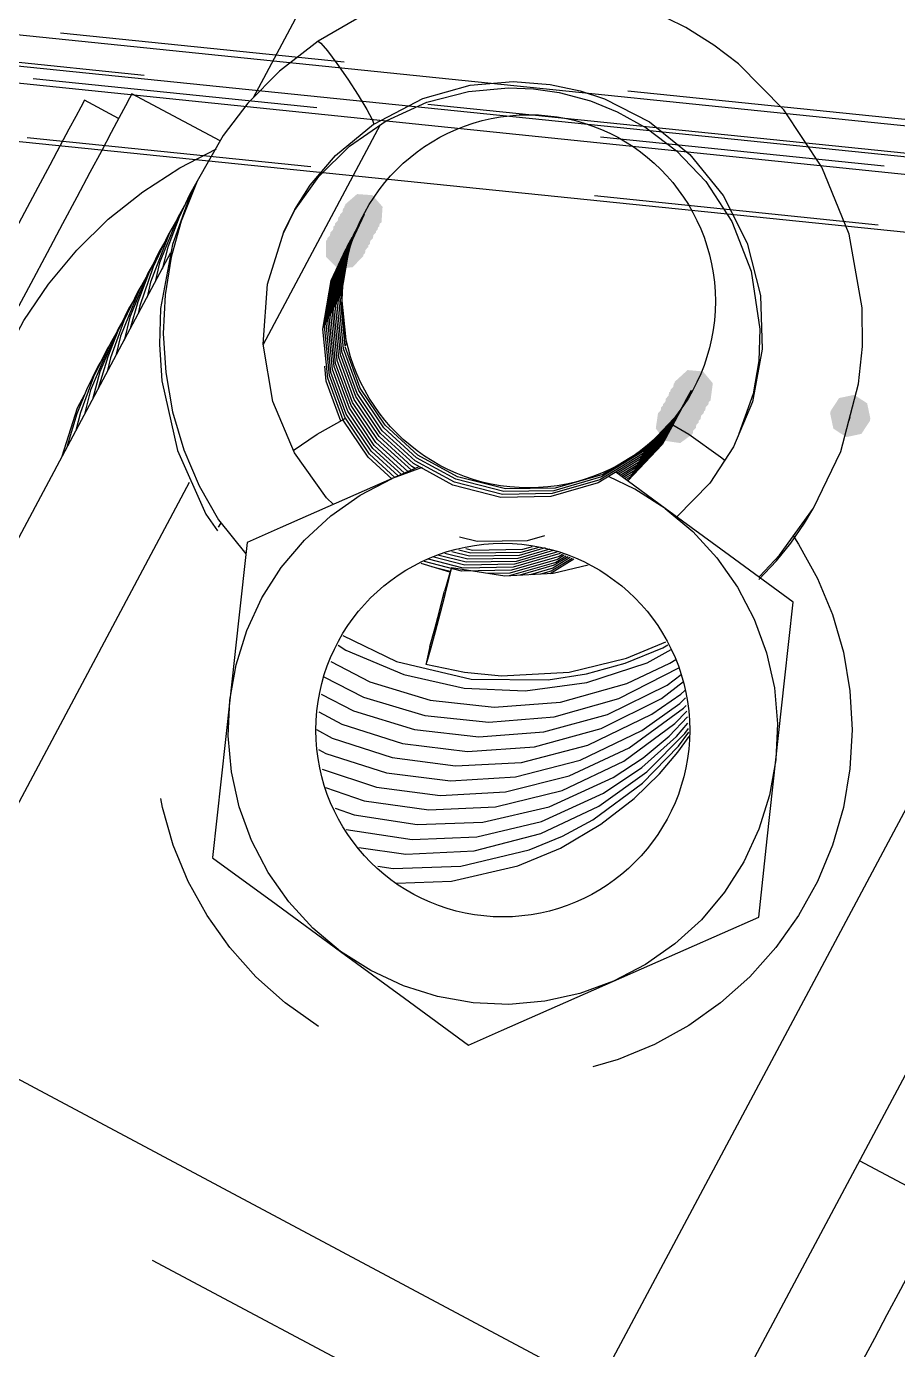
# Model space of a CAD drawing. Extents: x 3 to 592, y 5 to 207.
# Drawn here: x 132.55 to 136.43, y 28.87 to 34.76 of the extents above; entities that cross this region are included whole.
import ezdxf

# ---------------------------------------------------------------- set-up
doc = ezdxf.new("R2010")
doc.units = 0
doc.layers.get('0').update_dxf_attribs({"linetype": 'CONTINUOUS'})

msp = doc.modelspace()

# ---------------------------------------------------------------- hatches: boundary and pattern name
h = msp.add_hatch(color=7)
h.dxf.hatch_style = 2
h.paths.add_polyline_path([(133.967404, 33.971914), (134.019452, 34.016922), (134.088096, 34.012145), (134.133104, 33.960096), (134.128326, 33.891453), (134.075572, 33.845034), (134.006929, 33.849811), (133.961921, 33.90186)])
h = msp.add_hatch(color=7)
h.dxf.hatch_style = 2
h.paths.add_polyline_path([(133.967404, 33.971914), (134.019452, 34.016922), (134.088096, 34.012145), (134.133104, 33.960096), (134.128326, 33.891453), (134.075572, 33.845034), (134.006929, 33.849811), (133.961921, 33.90186)])
h = msp.add_hatch(color=7)
h.dxf.hatch_style = 2
h.paths.add_polyline_path([(133.935801, 33.912491), (133.991148, 33.953375), (134.059223, 33.943347), (134.100107, 33.888), (134.090079, 33.819925), (134.033673, 33.777278), (133.965598, 33.787306), (133.924715, 33.842653)])
h = msp.add_hatch(color=7)
h.dxf.hatch_style = 2
h.paths.add_polyline_path([(133.935801, 33.912491), (133.991148, 33.953375), (134.059223, 33.943347), (134.100107, 33.888), (134.090079, 33.819925), (134.033673, 33.777278), (133.965598, 33.787306), (133.924715, 33.842653)])
h = msp.add_hatch(color=7)
h.dxf.hatch_style = 2
h.paths.add_polyline_path([(133.936436, 33.912741), (133.984567, 33.961916), (134.05337, 33.962856), (134.102545, 33.914725), (134.103484, 33.845922), (134.054648, 33.794983), (133.985845, 33.794043), (133.93667, 33.842174)])
h = msp.add_hatch(color=7)
h.dxf.hatch_style = 2
h.paths.add_polyline_path([(133.936436, 33.912741), (133.984567, 33.961916), (134.05337, 33.962856), (134.102545, 33.914725), (134.103484, 33.845922), (134.054648, 33.794983), (133.985845, 33.794043), (133.93667, 33.842174)])
h = msp.add_hatch(color=7)
h.dxf.hatch_style = 2
h.paths.add_polyline_path([(133.943421, 33.925864), (133.991552, 33.975039), (134.060355, 33.975979), (134.10953, 33.927848), (134.110469, 33.859045), (134.061633, 33.808106), (133.99283, 33.807167), (133.943655, 33.855297)])
h = msp.add_hatch(color=7)
h.dxf.hatch_style = 2
h.paths.add_polyline_path([(133.943421, 33.925864), (133.991552, 33.975039), (134.060355, 33.975979), (134.10953, 33.927848), (134.110469, 33.859045), (134.061633, 33.808106), (133.99283, 33.807167), (133.943655, 33.855297)])
h = msp.add_hatch(color=7)
h.dxf.hatch_style = 2
h.paths.add_polyline_path([(133.956827, 33.951861), (134.012174, 33.992745), (134.080249, 33.982717), (134.121132, 33.92737), (134.111104, 33.859295), (134.054699, 33.816648), (133.986624, 33.826676), (133.945741, 33.882023)])
h = msp.add_hatch(color=7)
h.dxf.hatch_style = 2
h.paths.add_polyline_path([(133.956827, 33.951861), (134.012174, 33.992745), (134.080249, 33.982717), (134.121132, 33.92737), (134.111104, 33.859295), (134.054699, 33.816648), (133.986624, 33.826676), (133.945741, 33.882023)])
h = msp.add_hatch(color=7)
h.dxf.hatch_style = 2
h.paths.add_polyline_path([(133.963812, 33.964985), (134.019159, 34.005868), (134.087234, 33.99584), (134.128117, 33.940493), (134.118089, 33.872418), (134.061684, 33.829771), (133.993609, 33.839799), (133.952726, 33.895146)])
h = msp.add_hatch(color=7)
h.dxf.hatch_style = 2
h.paths.add_polyline_path([(133.963812, 33.964985), (134.019159, 34.005868), (134.087234, 33.99584), (134.128117, 33.940493), (134.118089, 33.872418), (134.061684, 33.829771), (133.993609, 33.839799), (133.952726, 33.895146)])
h = msp.add_hatch(color=7)
h.dxf.hatch_style = 2
h.paths.add_polyline_path([(133.901441, 33.84716), (133.949571, 33.896335), (134.018374, 33.897274), (134.067549, 33.849143), (134.068489, 33.78034), (134.019653, 33.729402), (133.950849, 33.728462), (133.901675, 33.776593)])
h = msp.add_hatch(color=7)
h.dxf.hatch_style = 2
h.paths.add_polyline_path([(133.901441, 33.84716), (133.949571, 33.896335), (134.018374, 33.897274), (134.067549, 33.849143), (134.068489, 33.78034), (134.019653, 33.729402), (133.950849, 33.728462), (133.901675, 33.776593)])
h = msp.add_hatch(color=7)
h.dxf.hatch_style = 2
h.paths.add_polyline_path([(133.914811, 33.873157), (133.970158, 33.91404), (134.038233, 33.904012), (134.079116, 33.848665), (134.069088, 33.78059), (134.012683, 33.737943), (133.944608, 33.747971), (133.903725, 33.803318)])
h = msp.add_hatch(color=7)
h.dxf.hatch_style = 2
h.paths.add_polyline_path([(133.914811, 33.873157), (133.970158, 33.91404), (134.038233, 33.904012), (134.079116, 33.848665), (134.069088, 33.78059), (134.012683, 33.737943), (133.944608, 33.747971), (133.903725, 33.803318)])
h = msp.add_hatch(color=7)
h.dxf.hatch_style = 2
h.paths.add_polyline_path([(133.921831, 33.88628), (133.977178, 33.927163), (134.045253, 33.917135), (134.086137, 33.861788), (134.076109, 33.793713), (134.019703, 33.751066), (133.951628, 33.761094), (133.910745, 33.816441)])
h = msp.add_hatch(color=7)
h.dxf.hatch_style = 2
h.paths.add_polyline_path([(133.921831, 33.88628), (133.977178, 33.927163), (134.045253, 33.917135), (134.086137, 33.861788), (134.076109, 33.793713), (134.019703, 33.751066), (133.951628, 33.761094), (133.910745, 33.816441)])
h = msp.add_hatch(color=7)
h.dxf.hatch_style = 2
h.paths.add_polyline_path([(133.922431, 33.886494), (133.970562, 33.935669), (134.039365, 33.936609), (134.08854, 33.888478), (134.089479, 33.819675), (134.040643, 33.768736), (133.97184, 33.767797), (133.922665, 33.815927)])
h = msp.add_hatch(color=7)
h.dxf.hatch_style = 2
h.paths.add_polyline_path([(133.922431, 33.886494), (133.970562, 33.935669), (134.039365, 33.936609), (134.08854, 33.888478), (134.089479, 33.819675), (134.040643, 33.768736), (133.97184, 33.767797), (133.922665, 33.815927)])
h = msp.add_hatch(color=7)
h.dxf.hatch_style = 2
h.paths.add_polyline_path([(133.88045, 33.80779), (133.928581, 33.856965), (133.997384, 33.857904), (134.046559, 33.809773), (134.047499, 33.74097), (133.998662, 33.690032), (133.929859, 33.689092), (133.880684, 33.737223)])
h = msp.add_hatch(color=7)
h.dxf.hatch_style = 2
h.paths.add_polyline_path([(133.88045, 33.80779), (133.928581, 33.856965), (133.997384, 33.857904), (134.046559, 33.809773), (134.047499, 33.74097), (133.998662, 33.690032), (133.929859, 33.689092), (133.880684, 33.737223)])
h = msp.add_hatch(color=7)
h.dxf.hatch_style = 2
h.paths.add_polyline_path([(133.887435, 33.820913), (133.935566, 33.870088), (134.004369, 33.871028), (134.053544, 33.822897), (134.054484, 33.754094), (134.005647, 33.703155), (133.936844, 33.702215), (133.887669, 33.750346)])
h = msp.add_hatch(color=7)
h.dxf.hatch_style = 2
h.paths.add_polyline_path([(133.887435, 33.820913), (133.935566, 33.870088), (134.004369, 33.871028), (134.053544, 33.822897), (134.054484, 33.754094), (134.005647, 33.703155), (133.936844, 33.702215), (133.887669, 33.750346)])
h = msp.add_hatch(color=7)
h.dxf.hatch_style = 2
h.paths.add_polyline_path([(133.900841, 33.84691), (133.956188, 33.887793), (134.024263, 33.877765), (134.065146, 33.822418), (134.055118, 33.754343), (133.998713, 33.711696), (133.930638, 33.721724), (133.889755, 33.777071)])
h = msp.add_hatch(color=7)
h.dxf.hatch_style = 2
h.paths.add_polyline_path([(133.900841, 33.84691), (133.956188, 33.887793), (134.024263, 33.877765), (134.065146, 33.822418), (134.055118, 33.754343), (133.998713, 33.711696), (133.930638, 33.721724), (133.889755, 33.777071)])
h = msp.add_hatch(color=7)
h.dxf.hatch_style = 2
h.paths.add_polyline_path([(135.570193, 33.05348), (135.514846, 33.012596), (135.446771, 33.022624), (135.405888, 33.077971), (135.415916, 33.146046), (135.472321, 33.188694), (135.540396, 33.178666), (135.581279, 33.123319)])
h = msp.add_hatch(color=7)
h.dxf.hatch_style = 2
h.paths.add_polyline_path([(135.570193, 33.05348), (135.514846, 33.012596), (135.446771, 33.022624), (135.405888, 33.077971), (135.415916, 33.146046), (135.472321, 33.188694), (135.540396, 33.178666), (135.581279, 33.123319)])
h = msp.add_hatch(color=7)
h.dxf.hatch_style = 2
h.paths.add_polyline_path([(135.583599, 33.079477), (135.535468, 33.030302), (135.466665, 33.029362), (135.41749, 33.077493), (135.416551, 33.146296), (135.465387, 33.197235), (135.53419, 33.198174), (135.583365, 33.150044)])
h = msp.add_hatch(color=7)
h.dxf.hatch_style = 2
h.paths.add_polyline_path([(135.583599, 33.079477), (135.535468, 33.030302), (135.466665, 33.029362), (135.41749, 33.077493), (135.416551, 33.146296), (135.465387, 33.197235), (135.53419, 33.198174), (135.583365, 33.150044)])
h = msp.add_hatch(color=7)
h.dxf.hatch_style = 2
h.paths.add_polyline_path([(135.584198, 33.079727), (135.528851, 33.038843), (135.460777, 33.048871), (135.419893, 33.104218), (135.429921, 33.172293), (135.486326, 33.21494), (135.554401, 33.204912), (135.595285, 33.149565)])
h = msp.add_hatch(color=7)
h.dxf.hatch_style = 2
h.paths.add_polyline_path([(135.584198, 33.079727), (135.528851, 33.038843), (135.460777, 33.048871), (135.419893, 33.104218), (135.429921, 33.172293), (135.486326, 33.21494), (135.554401, 33.204912), (135.595285, 33.149565)])
h = msp.add_hatch(color=7)
h.dxf.hatch_style = 2
h.paths.add_polyline_path([(135.593836, 33.097521), (135.541019, 33.053417), (135.472468, 33.059377), (135.428364, 33.112194), (135.434324, 33.180745), (135.491374, 33.232963), (135.559925, 33.227003), (135.604029, 33.174186)])
h = msp.add_hatch(color=7)
h.dxf.hatch_style = 2
h.paths.add_polyline_path([(135.593836, 33.097521), (135.541019, 33.053417), (135.472468, 33.059377), (135.428364, 33.112194), (135.434324, 33.180745), (135.491374, 33.232963), (135.559925, 33.227003), (135.604029, 33.174186)])
h = msp.add_hatch(color=7)
h.dxf.hatch_style = 2
h.paths.add_polyline_path([(135.548603, 33.013895), (135.500473, 32.96472), (135.431669, 32.963781), (135.382495, 33.011912), (135.381555, 33.080715), (135.430391, 33.131653), (135.499194, 33.132593), (135.548369, 33.084462)])
h = msp.add_hatch(color=7)
h.dxf.hatch_style = 2
h.paths.add_polyline_path([(135.548603, 33.013895), (135.500473, 32.96472), (135.431669, 32.963781), (135.382495, 33.011912), (135.381555, 33.080715), (135.430391, 33.131653), (135.499194, 33.132593), (135.548369, 33.084462)])
h = msp.add_hatch(color=7)
h.dxf.hatch_style = 2
h.paths.add_polyline_path([(135.549203, 33.014145), (135.493856, 32.973262), (135.425781, 32.98329), (135.384898, 33.038637), (135.394926, 33.106712), (135.451331, 33.149359), (135.519406, 33.139331), (135.560289, 33.083984)])
h = msp.add_hatch(color=7)
h.dxf.hatch_style = 2
h.paths.add_polyline_path([(135.549203, 33.014145), (135.493856, 32.973262), (135.425781, 32.98329), (135.384898, 33.038637), (135.394926, 33.106712), (135.451331, 33.149359), (135.519406, 33.139331), (135.560289, 33.083984)])
h = msp.add_hatch(color=7)
h.dxf.hatch_style = 2
h.paths.add_polyline_path([(135.562609, 33.040142), (135.514478, 32.990967), (135.445675, 32.990027), (135.3965, 33.038158), (135.39556, 33.106961), (135.444397, 33.1579), (135.5132, 33.15884), (135.562375, 33.110709)])
h = msp.add_hatch(color=7)
h.dxf.hatch_style = 2
h.paths.add_polyline_path([(135.562609, 33.040142), (135.514478, 32.990967), (135.445675, 32.990027), (135.3965, 33.038158), (135.39556, 33.106961), (135.444397, 33.1579), (135.5132, 33.15884), (135.562375, 33.110709)])
h = msp.add_hatch(color=7)
h.dxf.hatch_style = 2
h.paths.add_polyline_path([(135.563208, 33.040357), (135.507861, 32.999473), (135.439786, 33.009501), (135.398903, 33.064848), (135.408931, 33.132923), (135.465336, 33.17557), (135.533411, 33.165542), (135.574294, 33.110195)])
h = msp.add_hatch(color=7)
h.dxf.hatch_style = 2
h.paths.add_polyline_path([(135.563208, 33.040357), (135.507861, 32.999473), (135.439786, 33.009501), (135.398903, 33.064848), (135.408931, 33.132923), (135.465336, 33.17557), (135.533411, 33.165542), (135.574294, 33.110195)])
h = msp.add_hatch(color=7)
h.dxf.hatch_style = 2
h.paths.add_polyline_path([(135.514207, 32.948564), (135.45886, 32.90768), (135.390785, 32.917708), (135.349902, 32.973055), (135.35993, 33.04113), (135.416335, 33.083777), (135.48441, 33.073749), (135.525294, 33.018402)])
h = msp.add_hatch(color=7)
h.dxf.hatch_style = 2
h.paths.add_polyline_path([(135.514207, 32.948564), (135.45886, 32.90768), (135.390785, 32.917708), (135.349902, 32.973055), (135.35993, 33.04113), (135.416335, 33.083777), (135.48441, 33.073749), (135.525294, 33.018402)])
h = msp.add_hatch(color=7)
h.dxf.hatch_style = 2
h.paths.add_polyline_path([(135.527613, 32.974525), (135.479482, 32.92535), (135.410679, 32.924411), (135.361504, 32.972542), (135.360565, 33.041345), (135.409401, 33.092283), (135.478204, 33.093223), (135.527379, 33.045092)])
h = msp.add_hatch(color=7)
h.dxf.hatch_style = 2
h.paths.add_polyline_path([(135.527613, 32.974525), (135.479482, 32.92535), (135.410679, 32.924411), (135.361504, 32.972542), (135.360565, 33.041345), (135.409401, 33.092283), (135.478204, 33.093223), (135.527379, 33.045092)])
h = msp.add_hatch(color=7)
h.dxf.hatch_style = 2
h.paths.add_polyline_path([(135.528213, 32.974775), (135.472866, 32.933892), (135.404791, 32.94392), (135.363907, 32.999267), (135.373935, 33.067342), (135.430341, 33.109989), (135.498415, 33.099961), (135.539299, 33.044614)])
h = msp.add_hatch(color=7)
h.dxf.hatch_style = 2
h.paths.add_polyline_path([(135.528213, 32.974775), (135.472866, 32.933892), (135.404791, 32.94392), (135.363907, 32.999267), (135.373935, 33.067342), (135.430341, 33.109989), (135.498415, 33.099961), (135.539299, 33.044614)])
h = msp.add_hatch(color=7)
h.dxf.hatch_style = 2
h.paths.add_polyline_path([(135.541618, 33.000772), (135.493488, 32.951597), (135.424684, 32.950657), (135.37551, 32.998788), (135.37457, 33.067591), (135.423406, 33.11853), (135.492209, 33.11947), (135.541384, 33.071339)])
h = msp.add_hatch(color=7)
h.dxf.hatch_style = 2
h.paths.add_polyline_path([(135.541618, 33.000772), (135.493488, 32.951597), (135.424684, 32.950657), (135.37551, 32.998788), (135.37457, 33.067591), (135.423406, 33.11853), (135.492209, 33.11947), (135.541384, 33.071339)])
h = msp.add_hatch(color=7)
h.dxf.hatch_style = 2
h.paths.add_polyline_path([(136.303467, 33.006244), (136.265786, 32.948669), (136.198471, 32.934405), (136.140896, 32.972086), (136.126632, 33.039401), (136.128749, 33.050689), (136.16643, 33.108264), (136.233744, 33.122529), (136.291319, 33.084848), (136.305584, 33.017533)])
h = msp.add_hatch(color=7)
h.dxf.hatch_style = 2
h.paths.add_polyline_path([(136.303467, 33.006244), (136.265786, 32.948669), (136.198471, 32.934405), (136.140896, 32.972086), (136.126632, 33.039401), (136.128749, 33.050689), (136.16643, 33.108264), (136.233744, 33.122529), (136.291319, 33.084848), (136.305584, 33.017533)])

# ---------------------------------------------------------------- linework, layer by layer
at = {"color": 7}
for points in [[(98.883611, 38.029444), (138.183056, 34.007778)], [(100.682778, 37.994167), (138.147778, 34.148889)], [(143.898056, 33.3375), (99.730278, 37.888333)], [(143.862778, 33.090556), (99.695, 37.606111)], [(133.55828, 34.446563), (134.479383, 36.17341)], [(133.55828, 34.446563), (134.479383, 36.17341)], [(135.812177, 32.313174), (135.90143, 32.408424), (136.052066, 32.617622), (136.174127, 32.870916), (136.253149, 33.171483), (136.270083, 33.338347), (136.268672, 33.509797), (136.211169, 33.838938), (136.090166, 34.137388), (135.920127, 34.392799), (135.717633, 34.597411), (135.608624, 34.681019), (135.483741, 34.759688), (135.315113, 34.842238), (135.099566, 34.914205), (134.928822, 34.947719), (134.737616, 34.962183), (134.528772, 34.951247), (134.362613, 34.921966), (134.191163, 34.871872), (134.017949, 34.798141), (133.846499, 34.698658)], [(135.812177, 32.313174), (135.90143, 32.408424), (136.052066, 32.617622), (136.174127, 32.870916), (136.253149, 33.171483), (136.270083, 33.338347), (136.268672, 33.509797), (136.211169, 33.838938), (136.090166, 34.137388), (135.920127, 34.392799), (135.717633, 34.597411), (135.608624, 34.681019), (135.483741, 34.759688), (135.315113, 34.842238), (135.099566, 34.914205), (134.928822, 34.947719), (134.737616, 34.962183), (134.528772, 34.951247), (134.362613, 34.921966), (134.191163, 34.871872), (134.017949, 34.798141), (133.846499, 34.698658)], [(132.697943, 34.735967), (133.961329, 34.606521)], [(132.697943, 34.735967), (133.961329, 34.606521)], [(132.697943, 34.735967), (133.961329, 34.606521)], [(132.697943, 34.735967), (133.961329, 34.606521)], [(131.808063, 34.676753), (133.071449, 34.547306)], [(131.808063, 34.676753), (133.071449, 34.547306)], [(131.808063, 34.676753), (133.071449, 34.547306)], [(131.808063, 34.676753), (133.071449, 34.547306)], [(133.846535, 34.698587), (133.673321, 34.564179), (133.533621, 34.421304), (133.423554, 34.277723), (133.307138, 34.074171), (133.235524, 33.896371), (133.191426, 33.735504), (133.164615, 33.568287), (133.156149, 33.396132), (133.167085, 33.221507), (133.197776, 33.047234), (133.247871, 32.877901), (133.31631, 32.716682), (133.401682, 32.56534), (133.523743, 32.413646)], [(133.846535, 34.698587), (133.673321, 34.564179), (133.533621, 34.421304), (133.423554, 34.277723), (133.307138, 34.074171), (133.235524, 33.896371), (133.191426, 33.735504), (133.164615, 33.568287), (133.156149, 33.396132), (133.167085, 33.221507), (133.197776, 33.047234), (133.247871, 32.877901), (133.31631, 32.716682), (133.401682, 32.56534), (133.523743, 32.413646)], [(133.847311, 34.697388), (133.8586, 34.689627), (133.888233, 34.654702), (133.929861, 34.598257), (133.977839, 34.52876), (134.024758, 34.457146), (134.063211, 34.393999), (134.0872, 34.349549), (134.093902, 34.329441)], [(133.847311, 34.697388), (133.8586, 34.689627), (133.888233, 34.654702), (133.929861, 34.598257), (133.977839, 34.52876), (134.024758, 34.457146), (134.063211, 34.393999), (134.0872, 34.349549), (134.093902, 34.329441)], [(133.839705, 34.400479), (132.576319, 34.529926)], [(133.839705, 34.400479), (132.576319, 34.529926)], [(133.839705, 34.400479), (132.576319, 34.529926)], [(133.839705, 34.400479), (132.576319, 34.529926)], [(133.691171, 33.843066), (133.740913, 33.943608), (133.849216, 34.095302), (133.986094, 34.231121), (134.148371, 34.343657), (134.330405, 34.426913), (134.515613, 34.474538), (134.693766, 34.490413), (134.805596, 34.485474), (134.920249, 34.468894), (135.058891, 34.431852), (135.178482, 34.383874), (135.307599, 34.311907), (135.441655, 34.210307), (135.572535, 34.072371), (135.688952, 33.894219), (135.775382, 33.673733), (135.813482, 33.414441), (135.808191, 33.273682), (135.783144, 33.127632)], [(133.691171, 33.843066), (133.740913, 33.943608), (133.849216, 34.095302), (133.986094, 34.231121), (134.148371, 34.343657), (134.330405, 34.426913), (134.515613, 34.474538), (134.693766, 34.490413), (134.805596, 34.485474), (134.920249, 34.468894), (135.058891, 34.431852), (135.178482, 34.383874), (135.307599, 34.311907), (135.441655, 34.210307), (135.572535, 34.072371), (135.688952, 33.894219), (135.775382, 33.673733), (135.813482, 33.414441), (135.808191, 33.273682), (135.783144, 33.127632)], [(134.093409, 34.329052), (134.312131, 34.443), (134.523798, 34.501561), (134.715356, 34.518141), (134.879398, 34.505794), (135.0131, 34.477219), (135.12105, 34.441589), (135.321781, 34.338578), (135.501345, 34.193233), (135.649864, 34.010494), (135.757109, 33.798122), (135.816375, 33.565641), (135.824136, 33.325752), (135.780039, 33.091155), (135.696431, 32.890777), (135.590245, 32.729558), (135.444195, 32.578569)], [(134.093409, 34.329052), (134.312131, 34.443), (134.523798, 34.501561), (134.715356, 34.518141), (134.879398, 34.505794), (135.0131, 34.477219), (135.12105, 34.441589), (135.321781, 34.338578), (135.501345, 34.193233), (135.649864, 34.010494), (135.757109, 33.798122), (135.816375, 33.565641), (135.824136, 33.325752), (135.780039, 33.091155), (135.696431, 32.890777), (135.590245, 32.729558), (135.444195, 32.578569)], [(132.805029, 34.434674), (132.788448, 34.40363), (132.766576, 34.362707), (132.736237, 34.305557), (132.697432, 34.232885), (132.651218, 34.146102), (132.597948, 34.046266), (132.538682, 33.935494), (132.474476, 33.814844), (132.406037, 33.686785), (132.334776, 33.553435), (132.261751, 33.416205)], [(132.805029, 34.434674), (132.788448, 34.40363), (132.766576, 34.362707), (132.736237, 34.305557), (132.697432, 34.232885), (132.651218, 34.146102), (132.597948, 34.046266), (132.538682, 33.935494), (132.474476, 33.814844), (132.406037, 33.686785), (132.334776, 33.553435), (132.261751, 33.416205)], [(133.016378, 34.463531), (133.006148, 34.444481), (132.987803, 34.409909), (132.960286, 34.358756), (132.924656, 34.291376), (132.880559, 34.208826), (132.829053, 34.11287), (132.771198, 34.003862), (132.707345, 33.88427), (132.638553, 33.755506), (132.565881, 33.619334), (132.490386, 33.47787), (132.413128, 33.332879), (132.335517, 33.186829)], [(133.016378, 34.463531), (133.006148, 34.444481), (132.987803, 34.409909), (132.960286, 34.358756), (132.924656, 34.291376), (132.880559, 34.208826), (132.829053, 34.11287), (132.771198, 34.003862), (132.707345, 33.88427), (132.638553, 33.755506), (132.565881, 33.619334), (132.490386, 33.47787), (132.413128, 33.332879), (132.335517, 33.186829)], [(132.95757, 34.353324), (132.80517, 34.434815)], [(132.95757, 34.353324), (132.80517, 34.434815)], [(133.409866, 34.253629), (133.016519, 34.463531)], [(133.409866, 34.253629), (133.016519, 34.463531)], [(135.224715, 34.477075), (138.171626, 34.175136)], [(135.224715, 34.477075), (138.171626, 34.175136)], [(135.224715, 34.477075), (138.171626, 34.175136)], [(135.224715, 34.477075), (138.171626, 34.175136)], [(134.334834, 34.41786), (138.197414, 34.022101)], [(134.334834, 34.41786), (138.197414, 34.022101)], [(134.334834, 34.41786), (138.197414, 34.022101)], [(134.334834, 34.41786), (138.197414, 34.022101)], [(133.914868, 32.634626), (133.883118, 32.663201), (133.740596, 32.864284), (133.644993, 33.093589), (133.601954, 33.349001), (133.620651, 33.615348), (133.692971, 33.849239), (133.742359, 33.948723), (133.810798, 34.055967), (133.923334, 34.188612), (134.093373, 34.329017)], [(133.914868, 32.634626), (133.883118, 32.663201), (133.740596, 32.864284), (133.644993, 33.093589), (133.601954, 33.349001), (133.620651, 33.615348), (133.692971, 33.849239), (133.742359, 33.948723), (133.810798, 34.055967), (133.923334, 34.188612), (134.093373, 34.329017)], [(133.602095, 33.348366), (134.123853, 34.326618)], [(133.602095, 33.348366), (134.123853, 34.326618)], [(133.813811, 34.138047), (132.550425, 34.267495)], [(133.813811, 34.138047), (132.550425, 34.267495)], [(133.813811, 34.138047), (132.550425, 34.267495)], [(133.813811, 34.138047), (132.550425, 34.267495)], [(136.366476, 34.141584), (135.103091, 34.271031)], [(136.366476, 34.141584), (135.103091, 34.271031)], [(136.366476, 34.141584), (135.103091, 34.271031)], [(136.366476, 34.141584), (135.103091, 34.271031)], [(132.296782, 32.081929), (132.287963, 32.129201), (132.264679, 32.324287), (132.261151, 32.520784), (132.277379, 32.716576), (132.313715, 32.909898), (132.369454, 33.098281), (132.443537, 33.279962), (132.535965, 33.453176), (132.645679, 33.616159), (132.771268, 33.767148), (132.911321, 33.904731), (133.064779, 34.027498), (133.230232, 34.134037), (133.393921, 34.218351)], [(132.296782, 32.081929), (132.287963, 32.129201), (132.264679, 32.324287), (132.261151, 32.520784), (132.277379, 32.716576), (132.313715, 32.909898), (132.369454, 33.098281), (132.443537, 33.279962), (132.535965, 33.453176), (132.645679, 33.616159), (132.771268, 33.767148), (132.911321, 33.904731), (133.064779, 34.027498), (133.230232, 34.134037), (133.393921, 34.218351)], [(133.307878, 34.075052), (133.278245, 34.016491), (133.196753, 33.792125), (133.144542, 33.507786), (133.138898, 33.346919), (133.149481, 33.184994), (133.218978, 32.874197), (133.345273, 32.591622), (133.398542, 32.516128)], [(133.307878, 34.075052), (133.278245, 34.016491), (133.196753, 33.792125), (133.144542, 33.507786), (133.138898, 33.346919), (133.149481, 33.184994), (133.218978, 32.874197), (133.345273, 32.591622), (133.398542, 32.516128)], [(133.307878, 34.075052), (133.273659, 34.014022), (133.226387, 33.91348), (133.176645, 33.780836), (133.150892, 33.682764)], [(133.307878, 34.075052), (133.273659, 34.014022), (133.226387, 33.91348), (133.176645, 33.780836), (133.150892, 33.682764)], [(135.088454, 28.698649), (137.978056, 34.114846)], [(135.088454, 28.698649), (137.978056, 34.114846)], [(133.289393, 34.029897), (133.272107, 33.999558)], [(133.289393, 34.029897), (133.272107, 33.999558)], [(133.294543, 34.042667), (133.276199, 34.010212)], [(133.294543, 34.042667), (133.276199, 34.010212)], [(133.251011, 33.965938), (133.221024, 33.913022), (133.139886, 33.710174), (133.120836, 33.626566)], [(133.251011, 33.965938), (133.221024, 33.913022), (133.139886, 33.710174), (133.120836, 33.626566)], [(133.274223, 33.99215), (133.263993, 33.977333)], [(133.274223, 33.99215), (133.263993, 33.977333)], [(136.340582, 33.879153), (135.077197, 34.0086)], [(136.340582, 33.879153), (135.077197, 34.0086)], [(136.340582, 33.879153), (135.077197, 34.0086)], [(136.340582, 33.879153), (135.077197, 34.0086)], [(135.578603, 28.43717), (138.547934, 34.003297)], [(135.578603, 28.43717), (138.547934, 34.003297)], [(133.216368, 33.901521), (133.176857, 33.833082), (133.111593, 33.693382), (133.051973, 33.518757), (133.044918, 33.484538)], [(133.216368, 33.901521), (133.176857, 33.833082), (133.111593, 33.693382), (133.051973, 33.518757), (133.044918, 33.484538)], [(133.215309, 33.898875), (133.184618, 33.844548), (133.098893, 33.624414), (133.084429, 33.558445)], [(133.215309, 33.898875), (133.184618, 33.844548), (133.098893, 33.624414), (133.084429, 33.558445)], [(135.50138, 33.13116), (135.448816, 33.032735), (135.297474, 32.872574), (135.10768, 32.756863), (134.896013, 32.69548), (134.673763, 32.691952), (134.45998, 32.74628), (134.284649, 32.842235), (134.138247, 32.975938), (134.027474, 33.141391), (133.959036, 33.327657), (133.937516, 33.546732), (133.974558, 33.763691), (134.039469, 33.903038)], [(135.50138, 33.13116), (135.448816, 33.032735), (135.297474, 32.872574), (135.10768, 32.756863), (134.896013, 32.69548), (134.673763, 32.691952), (134.45998, 32.74628), (134.284649, 32.842235), (134.138247, 32.975938), (134.027474, 33.141391), (133.959036, 33.327657), (133.937516, 33.546732), (133.974558, 33.763691), (134.039469, 33.903038)], [(133.966056, 33.340746), (133.944536, 33.559821), (133.981578, 33.776779), (134.046489, 33.916126)], [(133.966056, 33.340746), (133.944536, 33.559821), (133.981578, 33.776779), (134.046489, 33.916126)], [(133.972159, 33.352211), (133.950639, 33.571286), (133.987681, 33.788244), (134.052592, 33.927591)], [(133.972159, 33.352211), (133.950639, 33.571286), (133.987681, 33.788244), (134.052592, 33.927591)], [(134.245809, 32.780393), (134.103286, 32.910568), (133.992514, 33.075668), (133.924075, 33.261935), (133.902556, 33.481363), (133.939597, 33.697968), (134.004509, 33.837316)], [(134.245809, 32.780393), (134.103286, 32.910568), (133.992514, 33.075668), (133.924075, 33.261935), (133.902556, 33.481363), (133.939597, 33.697968), (134.004509, 33.837316)], [(134.261472, 32.787308), (134.110483, 32.92348), (133.999358, 33.088933), (133.930919, 33.275199), (133.9094, 33.494274), (133.946441, 33.711233), (134.011705, 33.85058)], [(134.261472, 32.787308), (134.110483, 32.92348), (133.999358, 33.088933), (133.930919, 33.275199), (133.9094, 33.494274), (133.946441, 33.711233), (134.011705, 33.85058)], [(134.278617, 32.794857), (134.2638, 32.802971), (134.117397, 32.936674), (134.006273, 33.102127), (133.938186, 33.288393), (133.916314, 33.507468), (133.953356, 33.724427), (134.01862, 33.863421)], [(134.278617, 32.794857), (134.2638, 32.802971), (134.117397, 32.936674), (134.006273, 33.102127), (133.938186, 33.288393), (133.916314, 33.507468), (133.953356, 33.724427), (134.01862, 33.863421)], [(135.48741, 33.104914), (135.434846, 33.006489), (135.283504, 32.846328), (135.09371, 32.730616), (134.882043, 32.669233), (134.659793, 32.665705), (134.44601, 32.720033), (134.270679, 32.815989), (134.124277, 32.949691), (134.013504, 33.115144), (133.945066, 33.301411), (133.923546, 33.520486), (133.960588, 33.737444), (134.025499, 33.876791)], [(135.48741, 33.104914), (135.434846, 33.006489), (135.283504, 32.846328), (135.09371, 32.730616), (134.882043, 32.669233), (134.659793, 32.665705), (134.44601, 32.720033), (134.270679, 32.815989), (134.124277, 32.949691), (134.013504, 33.115144), (133.945066, 33.301411), (133.923546, 33.520486), (133.960588, 33.737444), (134.025499, 33.876791)], [(135.494395, 33.118037), (135.441831, 33.019612), (135.290489, 32.859451), (135.100695, 32.74374), (134.889028, 32.682356), (134.666778, 32.678829), (134.452995, 32.733156), (134.277664, 32.829112), (134.131262, 32.962815), (134.020489, 33.128267), (133.952051, 33.314534), (133.930531, 33.533609), (133.967573, 33.750568), (134.032484, 33.889915)], [(135.494395, 33.118037), (135.441831, 33.019612), (135.290489, 32.859451), (135.100695, 32.74374), (134.889028, 32.682356), (134.666778, 32.678829), (134.452995, 32.733156), (134.277664, 32.829112), (134.131262, 32.962815), (134.020489, 33.128267), (133.952051, 33.314534), (133.930531, 33.533609), (133.967573, 33.750568), (134.032484, 33.889915)], [(133.163627, 33.804825), (133.137169, 33.758611), (133.090602, 33.661244), (133.042977, 33.537419), (133.009464, 33.417475)], [(133.163627, 33.804825), (133.137169, 33.758611), (133.090602, 33.661244), (133.042977, 33.537419), (133.009464, 33.417475)], [(134.188165, 32.755029), (134.075276, 32.85804), (133.964504, 33.023492), (133.896065, 33.209406), (133.874545, 33.428834), (133.911587, 33.64544), (133.976498, 33.784787)], [(134.188165, 32.755029), (134.075276, 32.85804), (133.964504, 33.023492), (133.896065, 33.209406), (133.874545, 33.428834), (133.911587, 33.64544), (133.976498, 33.784787)], [(134.202593, 32.761379), (134.082296, 32.871092), (133.971524, 33.036545), (133.903085, 33.222812), (133.881566, 33.441887), (133.918607, 33.658845), (133.983518, 33.79784)], [(134.202593, 32.761379), (134.082296, 32.871092), (133.971524, 33.036545), (133.903085, 33.222812), (133.881566, 33.441887), (133.918607, 33.658845), (133.983518, 33.79784)], [(134.216987, 32.767693), (134.089281, 32.88411), (133.978509, 33.049563), (133.91007, 33.235829), (133.888551, 33.454904), (133.925592, 33.671863), (133.990503, 33.81121)], [(134.216987, 32.767693), (134.089281, 32.88411), (133.978509, 33.049563), (133.91007, 33.235829), (133.888551, 33.454904), (133.925592, 33.671863), (133.990503, 33.81121)], [(134.231415, 32.774043), (134.096301, 32.897516), (133.985529, 33.062616), (133.91709, 33.248882), (133.895571, 33.467957), (133.932612, 33.684916), (133.997524, 33.824263)], [(134.231415, 32.774043), (134.096301, 32.897516), (133.985529, 33.062616), (133.91709, 33.248882), (133.895571, 33.467957), (133.932612, 33.684916), (133.997524, 33.824263)], [(131.510229, 30.607564), (133.190156, 33.756812)], [(131.510229, 30.607564), (133.190156, 33.756812)], [(134.175253, 32.747303), (134.068361, 32.845022), (133.957236, 33.010122), (133.88915, 33.196389), (133.867631, 33.415817), (133.904673, 33.632422), (133.969584, 33.771769)], [(134.175253, 32.747303), (134.068361, 32.845022), (133.957236, 33.010122), (133.88915, 33.196389), (133.867631, 33.415817), (133.904673, 33.632422), (133.969584, 33.771769)], [(133.112969, 33.707776), (133.087569, 33.664384), (133.006782, 33.468239), (132.981383, 33.364876)], [(133.112969, 33.707776), (133.087569, 33.664384), (133.006782, 33.468239), (132.981383, 33.364876)], [(133.056665, 33.605646), (133.043612, 33.583421), (132.980818, 33.452894), (132.920846, 33.287441), (132.906735, 33.225352)], [(133.056665, 33.605646), (133.043612, 33.583421), (132.980818, 33.452894), (132.920846, 33.287441), (132.906735, 33.225352)], [(133.080266, 33.646357), (133.052749, 33.599085), (132.965613, 33.384243), (132.945505, 33.298165)], [(133.080266, 33.646357), (133.052749, 33.599085), (132.965613, 33.384243), (132.945505, 33.298165)], [(133.025056, 33.544792), (133.001773, 33.505281), (132.954148, 33.406503), (132.90864, 33.291498), (132.867012, 33.150739)], [(133.025056, 33.544792), (133.001773, 33.505281), (132.954148, 33.406503), (132.90864, 33.291498), (132.867012, 33.150739)], [(132.975985, 33.451659), (132.954818, 33.416028), (132.873327, 33.22447), (132.840871, 33.101703)], [(132.975985, 33.451659), (132.954818, 33.416028), (132.873327, 33.22447), (132.840871, 33.101703)], [(132.945258, 33.393768), (132.920916, 33.352846), (132.832722, 33.142943), (132.805911, 33.036404)], [(132.945258, 33.393768), (132.920916, 33.352846), (132.832722, 33.142943), (132.805911, 33.036404)], [(132.918024, 33.345861), (132.906735, 33.326811), (132.846057, 33.202633), (132.787143, 33.044589), (132.767388, 32.963802)], [(132.918024, 33.345861), (132.906735, 33.326811), (132.846057, 33.202633), (132.787143, 33.044589), (132.767388, 32.963802)], [(135.507518, 33.142626), (135.454954, 33.044201), (135.303613, 32.884039), (135.113818, 32.768328), (134.902152, 32.706945), (134.679902, 32.703417), (134.466118, 32.757745), (134.290788, 32.853701), (134.144385, 32.987403), (134.033613, 33.152856), (133.965879, 33.337006)], [(135.507518, 33.142626), (135.454954, 33.044201), (135.303613, 32.884039), (135.113818, 32.768328), (134.902152, 32.706945), (134.679902, 32.703417), (134.466118, 32.757745), (134.290788, 32.853701), (134.144385, 32.987403), (134.033613, 33.152856), (133.965879, 33.337006)], [(133.972159, 33.352211), (133.966162, 33.340569)], [(133.972159, 33.352211), (133.966162, 33.340569)], [(132.885109, 33.282502), (132.865001, 33.248282), (132.814907, 33.145271), (132.771515, 33.037321), (132.728476, 32.895857)], [(132.885109, 33.282502), (132.865001, 33.248282), (132.814907, 33.145271), (132.771515, 33.037321), (132.728476, 32.895857)], [(133.947429, 33.005183), (133.882165, 33.183336), (133.875462, 33.249658)], [(133.947429, 33.005183), (133.882165, 33.183336), (133.875462, 33.249658)], [(135.783249, 33.127738), (135.720455, 32.948527)], [(135.783249, 33.127738), (135.720455, 32.948527)], [(132.706569, 32.850067), (132.775008, 33.064203), (132.804994, 33.122764)], [(132.706569, 32.850067), (132.775008, 33.064203), (132.804994, 33.122764)], [(135.48039, 33.09179), (135.427826, 32.993365), (135.276484, 32.833204), (135.178412, 32.773232)], [(135.48039, 33.09179), (135.427826, 32.993365), (135.276484, 32.833204), (135.178412, 32.773232)], [(135.473405, 33.078667), (135.420841, 32.980242), (135.269499, 32.820081), (135.184833, 32.768575)], [(135.473405, 33.078667), (135.420841, 32.980242), (135.269499, 32.820081), (135.184833, 32.768575)], [(133.735022, 32.874162), (133.841208, 32.947187), (133.966091, 33.017742)], [(133.735022, 32.874162), (133.841208, 32.947187), (133.966091, 33.017742)], [(135.46642, 33.065544), (135.413856, 32.967119), (135.262514, 32.806957), (135.191606, 32.763566)], [(135.46642, 33.065544), (135.413856, 32.967119), (135.262514, 32.806957), (135.191606, 32.763566)], [(135.459399, 33.052456), (135.406836, 32.954031), (135.255494, 32.793869), (135.197991, 32.758944)], [(135.459399, 33.052456), (135.406836, 32.954031), (135.255494, 32.793869), (135.197991, 32.758944)], [(135.452414, 33.039332), (135.399851, 32.940907), (135.248509, 32.780746), (135.204764, 32.753935)], [(135.452414, 33.039332), (135.399851, 32.940907), (135.248509, 32.780746), (135.204764, 32.753935)], [(135.445429, 33.026209), (135.392866, 32.927784), (135.241524, 32.767623), (135.211185, 32.749278)], [(135.445429, 33.026209), (135.392866, 32.927784), (135.241524, 32.767623), (135.211185, 32.749278)], [(135.438409, 33.013086), (135.385845, 32.914661), (135.234504, 32.754499), (135.217923, 32.744269)], [(135.438409, 33.013086), (135.385845, 32.914661), (135.234504, 32.754499), (135.217923, 32.744269)], [(136.209758, 33.005924), (136.215049, 33.022857)], [(136.209758, 33.005924), (136.215049, 33.022857)], [(135.431424, 32.999962), (135.37886, 32.901537), (135.227519, 32.741376)], [(135.431424, 32.999962), (135.37886, 32.901537), (135.227519, 32.741376)], [(135.425991, 32.98892), (135.496547, 32.947292), (135.638716, 32.846398), (135.658825, 32.829817)], [(135.425991, 32.98892), (135.496547, 32.947292), (135.638716, 32.846398), (135.658825, 32.829817)], [(134.309838, 32.799479), (134.175782, 32.749737)], [(134.309838, 32.799479), (134.175782, 32.749737)], [(134.291599, 32.800572), (134.175888, 32.749419)], [(134.291599, 32.800572), (134.175888, 32.749419)], [(135.391843, 32.61681), (135.172415, 32.777677)], [(135.391843, 32.61681), (135.172415, 32.777677)], [(132.000378, 30.346086), (133.273553, 32.73298)], [(132.000378, 30.346086), (133.273553, 32.73298)], [(133.452799, 31.762806), (133.480669, 31.920498), (133.528647, 32.072898), (133.596027, 32.217889), (133.682105, 32.353003), (133.784763, 32.47577), (133.902944, 32.58372), (134.033824, 32.675795), (134.175641, 32.749525)], [(133.452799, 31.762806), (133.480669, 31.920498), (133.528647, 32.072898), (133.596027, 32.217889), (133.682105, 32.353003), (133.784763, 32.47577), (133.902944, 32.58372), (134.033824, 32.675795), (134.175641, 32.749525)], [(134.175782, 32.749561), (133.676249, 32.529427), (133.529493, 32.464869)], [(134.175782, 32.749561), (133.676249, 32.529427), (133.529493, 32.464869)], [(135.391843, 32.61681), (135.256729, 32.702888), (135.139959, 32.75898)], [(135.391843, 32.61681), (135.256729, 32.702888), (135.139959, 32.75898)], [(135.961543, 32.199404), (135.67791, 32.40719), (135.391807, 32.61674)], [(135.961543, 32.199404), (135.67791, 32.40719), (135.391807, 32.61674)], [(135.391843, 32.61681), (135.514609, 32.514152), (135.622559, 32.395971), (135.714281, 32.265091), (135.788365, 32.123274), (135.843045, 31.972638), (135.87797, 31.81671), (135.891729, 31.657255), (135.885026, 31.497446)], [(135.391843, 32.61681), (135.514609, 32.514152), (135.622559, 32.395971), (135.714281, 32.265091), (135.788365, 32.123274), (135.843045, 31.972638), (135.87797, 31.81671), (135.891729, 31.657255), (135.885026, 31.497446)], [(135.809249, 32.299381), (135.887566, 32.382989), (135.950713, 32.461659), (136.012449, 32.550559), (136.048785, 32.613)], [(135.809249, 32.299381), (135.887566, 32.382989), (135.950713, 32.461659), (136.012449, 32.550559), (136.048785, 32.613)], [(133.402506, 32.532688), (133.413359, 32.548689)], [(133.402506, 32.532688), (133.413359, 32.548689)], [(134.85368, 32.494714), (134.777127, 32.472489), (134.554877, 32.468961), (134.475502, 32.489069)], [(134.85368, 32.494714), (134.777127, 32.472489), (134.554877, 32.468961), (134.475502, 32.489069)], [(135.960062, 32.497536), (135.985814, 32.457672), (136.070481, 32.304919), (136.137156, 32.1437), (136.185487, 31.976131), (136.214767, 31.804328), (136.224292, 31.630056), (136.214767, 31.455783), (136.185487, 31.283981), (136.137156, 31.116411), (136.070481, 30.955192), (135.985814, 30.802439), (135.88492, 30.660269), (135.768856, 30.530094), (135.638681, 30.414031), (135.496512, 30.312783), (135.343759, 30.228469), (135.182539, 30.161794), (135.068908, 30.129021)], [(135.960062, 32.497536), (135.985814, 32.457672), (136.070481, 32.304919), (136.137156, 32.1437), (136.185487, 31.976131), (136.214767, 31.804328), (136.224292, 31.630056), (136.214767, 31.455783), (136.185487, 31.283981), (136.137156, 31.116411), (136.070481, 30.955192), (135.985814, 30.802439), (135.88492, 30.660269), (135.768856, 30.530094), (135.638681, 30.414031), (135.496512, 30.312783), (135.343759, 30.228469), (135.182539, 30.161794), (135.068908, 30.129021)], [(133.529458, 32.464904), (133.491358, 32.115301), (133.452905, 31.762876)], [(133.529458, 32.464904), (133.491358, 32.115301), (133.452905, 31.762876)], [(134.908925, 32.421971), (134.720894, 32.367643), (134.498997, 32.364116), (134.355417, 32.400452)], [(134.908925, 32.421971), (134.720894, 32.367643), (134.498997, 32.364116), (134.355417, 32.400452)], [(134.893121, 32.428497), (134.728021, 32.380872), (134.505771, 32.376992), (134.379476, 32.409095)], [(134.893121, 32.428497), (134.728021, 32.380872), (134.505771, 32.376992), (134.379476, 32.409095)], [(134.877316, 32.435024), (134.735147, 32.393749), (134.512897, 32.390221), (134.410591, 32.416327)], [(134.877316, 32.435024), (134.735147, 32.393749), (134.512897, 32.390221), (134.410591, 32.416327)], [(134.857878, 32.440492), (134.742167, 32.406978), (134.519917, 32.40345), (134.4416, 32.423206)], [(134.857878, 32.440492), (134.742167, 32.406978), (134.519917, 32.40345), (134.4416, 32.423206)], [(134.828351, 32.443032), (134.748976, 32.420101), (134.526726, 32.416574), (134.472751, 32.430332)], [(134.828351, 32.443032), (134.748976, 32.420101), (134.526726, 32.416574), (134.472751, 32.430332)], [(134.798788, 32.445572), (134.756102, 32.433225), (134.533852, 32.429697), (134.503866, 32.437105)], [(134.798788, 32.445572), (134.756102, 32.433225), (134.533852, 32.429697), (134.503866, 32.437105)], [(134.433098, 32.332295), (134.304334, 32.370748)], [(134.433098, 32.332295), (134.304334, 32.370748)], [(134.933725, 32.411741), (134.918909, 32.402568), (134.706889, 32.341185), (134.484992, 32.337657), (134.319892, 32.379638)], [(134.933725, 32.411741), (134.918909, 32.402568), (134.706889, 32.341185), (134.484992, 32.337657), (134.319892, 32.379638)], [(134.924694, 32.41548), (134.714086, 32.354449), (134.491836, 32.350922), (134.337672, 32.39008)], [(134.924694, 32.41548), (134.714086, 32.354449), (134.491836, 32.350922), (134.337672, 32.39008)], [(135.049295, 32.364045), (134.893015, 32.326298), (134.677467, 32.315362), (134.440048, 32.352051)], [(135.049295, 32.364045), (134.893015, 32.326298), (134.677467, 32.315362), (134.440048, 32.352051)], [(134.942404, 32.408177), (134.912065, 32.38948), (134.700045, 32.328097), (134.603737, 32.326686)], [(134.942404, 32.408177), (134.912065, 32.38948), (134.700045, 32.328097), (134.603737, 32.326686)], [(134.951047, 32.404614), (134.904833, 32.376392), (134.697047, 32.31642)], [(134.951047, 32.404614), (134.904833, 32.376392), (134.697047, 32.31642)], [(134.95969, 32.401016), (134.897954, 32.363269), (134.74379, 32.318819)], [(134.95969, 32.401016), (134.897954, 32.363269), (134.74379, 32.318819)], [(134.968333, 32.397453), (134.891074, 32.350181), (134.790533, 32.321253)], [(134.968333, 32.397453), (134.891074, 32.350181), (134.790533, 32.321253)], [(134.977011, 32.39389), (134.883878, 32.337093), (134.836958, 32.323687)], [(134.977011, 32.39389), (134.883878, 32.337093), (134.836958, 32.323687)], [(134.985654, 32.390327), (134.879821, 32.325769)], [(134.985654, 32.390327), (134.879821, 32.325769)], [(134.344304, 32.001954), (134.337601, 31.975143), (134.328076, 31.933515), (134.327018, 31.922932), (134.334074, 31.945157), (134.34889, 31.996309), (134.368999, 32.068982), (134.391224, 32.152237), (134.412037, 32.233023), (134.428618, 32.299346), (134.438143, 32.340973), (134.439554, 32.351557)], [(134.344304, 32.001954), (134.337601, 31.975143), (134.328076, 31.933515), (134.327018, 31.922932), (134.334074, 31.945157), (134.34889, 31.996309), (134.368999, 32.068982), (134.391224, 32.152237), (134.412037, 32.233023), (134.428618, 32.299346), (134.438143, 32.340973), (134.439554, 32.351557)], [(134.434227, 32.335717), (134.351324, 32.356884)], [(134.434227, 32.335717), (134.351324, 32.356884)], [(134.439519, 32.351592), (134.432111, 32.329367), (134.417294, 32.278214), (134.408827, 32.247875)], [(134.439519, 32.351592), (134.432111, 32.329367), (134.417294, 32.278214), (134.408827, 32.247875)], [(134.344304, 32.001954), (134.365471, 32.079565), (134.384874, 32.153296), (134.401807, 32.219265), (134.408862, 32.248193)], [(134.344304, 32.001954), (134.365471, 32.079565), (134.384874, 32.153296), (134.401807, 32.219265), (134.408862, 32.248193)], [(134.344304, 32.001954), (134.365471, 32.079565), (134.384874, 32.153296), (134.401807, 32.219265), (134.408862, 32.248193)], [(134.344304, 32.001954), (134.365471, 32.079565), (134.384874, 32.153296), (134.401807, 32.219265), (134.408862, 32.248193)], [(135.884885, 31.497305), (135.923337, 31.848319), (135.961437, 32.199333)], [(135.884885, 31.497305), (135.923337, 31.848319), (135.961437, 32.199333)], [(133.935893, 32.007316), (133.96976, 31.985091), (134.227993, 31.876083), (134.496104, 31.816111), (134.767743, 31.804116), (135.042557, 31.841158), (135.311727, 31.928999), (135.417913, 31.987561)], [(133.935893, 32.007316), (133.96976, 31.985091), (134.227993, 31.876083), (134.496104, 31.816111), (134.767743, 31.804116), (135.042557, 31.841158), (135.311727, 31.928999), (135.417913, 31.987561)], [(133.955825, 32.050461), (134.195009, 31.93475), (134.528384, 31.856433), (134.870225, 31.852905), (135.042028, 31.880069), (135.213125, 31.927341), (135.380695, 31.995427), (135.404331, 32.00848)], [(133.955825, 32.050461), (134.195009, 31.93475), (134.528384, 31.856433), (134.870225, 31.852905), (135.042028, 31.880069), (135.213125, 31.927341), (135.380695, 31.995427), (135.404331, 32.00848)], [(134.326418, 31.922438), (134.497868, 31.886807), (134.662968, 31.870932), (134.964593, 31.887866), (135.219652, 31.949602), (135.395335, 32.022979)], [(134.326418, 31.922438), (134.497868, 31.886807), (134.662968, 31.870932), (134.964593, 31.887866), (135.219652, 31.949602), (135.395335, 32.022979)], [(133.870806, 31.866558), (134.048253, 31.775894), (134.321656, 31.694755), (134.6067, 31.664769), (134.897389, 31.688758), (135.184903, 31.769897), (135.451956, 31.906422)], [(133.870806, 31.866558), (134.048253, 31.775894), (134.321656, 31.694755), (134.6067, 31.664769), (134.897389, 31.688758), (135.184903, 31.769897), (135.451956, 31.906422)], [(133.902132, 31.934291), (134.076757, 31.844333), (134.345221, 31.762488), (134.62956, 31.730738), (134.925541, 31.753316), (135.221521, 31.836219), (135.412374, 31.92653), (135.439185, 31.943816)], [(133.902132, 31.934291), (134.076757, 31.844333), (134.345221, 31.762488), (134.62956, 31.730738), (134.925541, 31.753316), (135.221521, 31.836219), (135.412374, 31.92653), (135.439185, 31.943816)], [(133.848828, 31.710595), (133.951839, 31.655561), (134.222067, 31.569836), (134.511344, 31.534206), (134.809794, 31.554667), (135.106128, 31.635453), (135.375297, 31.770214), (135.473017, 31.845003)], [(133.848828, 31.710595), (133.951839, 31.655561), (134.222067, 31.569836), (134.511344, 31.534206), (134.809794, 31.554667), (135.106128, 31.635453), (135.375297, 31.770214), (135.473017, 31.845003)], [(133.858917, 31.789299), (134.003556, 31.714158), (134.275901, 31.631255), (134.562003, 31.599505), (134.851281, 31.621377), (135.134209, 31.698636), (135.400556, 31.829516), (135.462292, 31.876788)], [(133.858917, 31.789299), (134.003556, 31.714158), (134.275901, 31.631255), (134.562003, 31.599505), (134.851281, 31.621377), (135.134209, 31.698636), (135.400556, 31.829516), (135.462292, 31.876788)], [(133.838703, 31.631467), (133.908906, 31.593719), (134.176311, 31.506583), (134.457828, 31.469189), (134.752045, 31.485417), (135.048025, 31.561264), (135.332011, 31.699553), (135.461481, 31.789511), (135.479472, 31.805033)], [(133.838703, 31.631467), (133.908906, 31.593719), (134.176311, 31.506583), (134.457828, 31.469189), (134.752045, 31.485417), (135.048025, 31.561264), (135.332011, 31.699553), (135.461481, 31.789511), (135.479472, 31.805033)], [(133.847734, 31.542567), (133.879837, 31.525281), (134.151123, 31.43885), (134.435462, 31.403219), (134.725445, 31.421211), (135.013312, 31.495647), (135.28742, 31.627939), (135.456401, 31.747883), (135.482506, 31.772225)], [(133.847734, 31.542567), (133.879837, 31.525281), (134.151123, 31.43885), (134.435462, 31.403219), (134.725445, 31.421211), (135.013312, 31.495647), (135.28742, 31.627939), (135.456401, 31.747883), (135.482506, 31.772225)], [(133.452799, 31.762806), (133.414347, 31.411792), (133.376247, 31.060778)], [(133.452799, 31.762806), (133.414347, 31.411792), (133.376247, 31.060778)], [(133.945842, 30.643336), (133.823075, 30.745994), (133.715125, 30.864175), (133.623403, 30.995056), (133.549319, 31.136872), (133.494639, 31.287508), (133.459714, 31.443436), (133.445956, 31.602892), (133.452658, 31.7627)], [(133.945842, 30.643336), (133.823075, 30.745994), (133.715125, 30.864175), (133.623403, 30.995056), (133.549319, 31.136872), (133.494639, 31.287508), (133.459714, 31.443436), (133.445956, 31.602892), (133.452658, 31.7627)], [(133.863609, 31.454584), (134.105967, 31.375562), (134.390306, 31.337814), (134.679937, 31.354042), (134.96357, 31.424951), (135.232034, 31.549834), (135.473334, 31.726576), (135.485681, 31.739276)], [(133.863609, 31.454584), (134.105967, 31.375562), (134.390306, 31.337814), (134.679937, 31.354042), (134.96357, 31.424951), (135.232034, 31.549834), (135.473334, 31.726576), (135.485681, 31.739276)], [(133.878249, 31.373339), (134.051816, 31.314425), (134.338624, 31.27315), (134.636369, 31.286909), (134.932702, 31.360639), (135.207869, 31.490814), (135.435411, 31.658384), (135.488327, 31.714123)], [(133.878249, 31.373339), (134.051816, 31.314425), (134.338624, 31.27315), (134.636369, 31.286909), (134.932702, 31.360639), (135.207869, 31.490814), (135.435411, 31.658384), (135.488327, 31.714123)], [(133.922064, 31.280594), (134.007084, 31.250961), (134.286484, 31.208274), (134.578937, 31.218505), (134.874564, 31.286944), (135.159962, 31.417824), (135.293312, 31.506019), (135.410081, 31.601622), (135.490514, 31.688405)], [(133.922064, 31.280594), (134.007084, 31.250961), (134.286484, 31.208274), (134.578937, 31.218505), (134.874564, 31.286944), (135.159962, 31.417824), (135.293312, 31.506019), (135.410081, 31.601622), (135.490514, 31.688405)], [(133.971524, 31.186579), (134.264329, 31.142129), (134.553254, 31.154123), (134.841474, 31.222209), (135.117346, 31.347445), (135.288443, 31.463156), (135.442254, 31.60074), (135.493407, 31.659301)], [(133.971524, 31.186579), (134.264329, 31.142129), (134.553254, 31.154123), (134.841474, 31.222209), (135.117346, 31.347445), (135.288443, 31.463156), (135.442254, 31.60074), (135.493407, 31.659301)], [(134.027227, 31.106357), (134.236777, 31.076018), (134.541577, 31.091893), (134.838264, 31.16774), (135.096144, 31.290154), (135.309575, 31.44326), (135.479261, 31.613651), (135.495489, 31.635876)], [(134.027227, 31.106357), (134.236777, 31.076018), (134.541577, 31.091893), (134.838264, 31.16774), (135.096144, 31.290154), (135.309575, 31.44326), (135.479261, 31.613651), (135.495489, 31.635876)], [(134.111965, 31.022396), (134.179698, 31.011812), (134.482029, 31.022749), (134.786476, 31.096126), (134.934995, 31.157157), (135.070109, 31.229829), (135.290948, 31.392107), (135.451815, 31.556854), (135.497323, 31.619296)], [(134.111965, 31.022396), (134.179698, 31.011812), (134.482029, 31.022749), (134.786476, 31.096126), (134.934995, 31.157157), (135.070109, 31.229829), (135.290948, 31.392107), (135.451815, 31.556854), (135.497323, 31.619296)], [(134.19455, 30.947854), (134.440436, 30.956321), (134.735006, 31.024759), (134.925153, 31.103782), (135.104717, 31.209262), (135.253589, 31.324268), (135.366478, 31.434334), (135.448322, 31.53029), (135.499122, 31.60014)], [(134.19455, 30.947854), (134.440436, 30.956321), (134.735006, 31.024759), (134.925153, 31.103782), (135.104717, 31.209262), (135.253589, 31.324268), (135.366478, 31.434334), (135.448322, 31.53029), (135.499122, 31.60014)], [(135.884885, 31.497305), (135.857015, 31.339614), (135.809037, 31.187214), (135.741657, 31.042222), (135.655579, 30.907108), (135.552921, 30.784341), (135.43474, 30.676391), (135.30386, 30.584669), (135.162043, 30.510586)], [(135.884885, 31.497305), (135.857015, 31.339614), (135.809037, 31.187214), (135.741657, 31.042222), (135.655579, 30.907108), (135.552921, 30.784341), (135.43474, 30.676391), (135.30386, 30.584669), (135.162043, 30.510586)], [(135.808226, 30.795242), (135.846326, 31.144845), (135.884779, 31.49727)], [(135.808226, 30.795242), (135.846326, 31.144845), (135.884779, 31.49727)], [(133.847495, 30.309352), (133.699109, 30.414031), (133.568934, 30.530094), (133.452517, 30.660269), (133.351623, 30.802439), (133.267309, 30.955192), (133.200634, 31.116411), (133.152303, 31.283981), (133.145306, 31.325037)], [(133.847495, 30.309352), (133.699109, 30.414031), (133.568934, 30.530094), (133.452517, 30.660269), (133.351623, 30.802439), (133.267309, 30.955192), (133.200634, 31.116411), (133.152303, 31.283981), (133.145306, 31.325037)], [(133.376176, 31.060743), (133.659809, 30.852957), (133.945912, 30.643407)], [(133.376176, 31.060743), (133.659809, 30.852957), (133.945912, 30.643407)], [(135.161902, 30.510586), (135.485046, 30.652755), (135.808191, 30.795277)], [(135.161902, 30.510586), (135.485046, 30.652755), (135.808191, 30.795277)], [(131.461228, 30.633705), (135.627533, 28.410852)], [(131.461228, 30.633705), (135.627533, 28.410852)], [(133.945842, 30.643336), (134.230533, 30.434492), (134.515578, 30.226)], [(133.945842, 30.643336), (134.230533, 30.434492), (134.515578, 30.226)], [(135.161902, 30.510586), (135.011619, 30.455905), (134.855338, 30.42098), (134.695883, 30.407222), (134.536074, 30.413925), (134.378382, 30.441794), (134.225982, 30.489772), (134.080991, 30.557505), (133.945877, 30.64323)], [(135.161902, 30.510586), (135.011619, 30.455905), (134.855338, 30.42098), (134.695883, 30.407222), (134.536074, 30.413925), (134.378382, 30.441794), (134.225982, 30.489772), (134.080991, 30.557505), (133.945877, 30.64323)], [(134.515542, 30.225894), (134.662298, 30.290453), (135.161831, 30.510586)], [(134.515542, 30.225894), (134.662298, 30.290453), (135.161831, 30.510586)], [(136.637959, 29.508168), (136.258018, 29.710662)], [(136.637959, 29.508168), (136.258018, 29.710662)], [(136.637959, 29.508168), (136.570579, 29.382226), (136.504257, 29.257696), (136.440051, 29.137398), (136.379726, 29.023804), (136.323634, 28.919029), (136.273893, 28.825543), (136.230854, 28.745109), (136.195576, 28.67914), (136.169118, 28.629046), (136.151479, 28.596237)], [(136.637959, 29.508168), (136.570579, 29.382226), (136.504257, 29.257696), (136.440051, 29.137398), (136.379726, 29.023804), (136.323634, 28.919029), (136.273893, 28.825543), (136.230854, 28.745109), (136.195576, 28.67914), (136.169118, 28.629046), (136.151479, 28.596237)], [(133.106977, 29.267755), (134.227501, 28.669988)], [(133.106977, 29.267755), (134.227501, 28.669988)]]:
    msp.add_lwpolyline(points, dxfattribs=at)
for centre, radius in [((134.784253, 33.539183), 0.831144), ((134.784253, 33.539183), 0.831144), ((134.668613, 31.629068), 0.832467), ((134.668613, 31.629068), 0.832467)]:
    msp.add_circle(centre, radius, dxfattribs=at)

doc.saveas('drawing.dxf')
